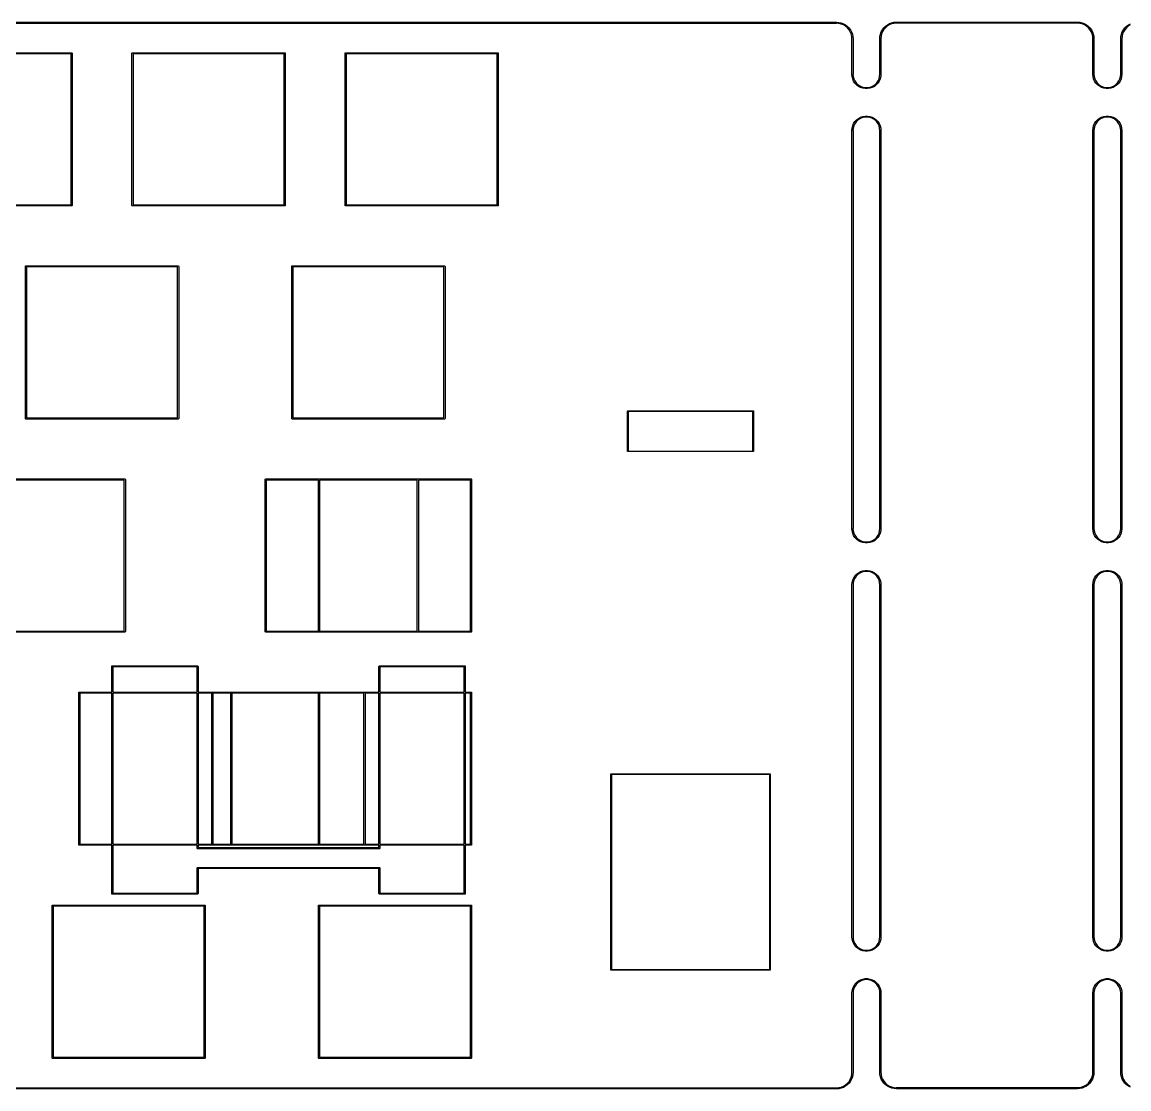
# Model space of a CAD drawing. Extents: x 19 to 403, y -177 to -75.
# Drawn here: x 111.4 to 210.4, y -177.1 to -81.7 of the extents above; entities that cross this region are included whole.
import ezdxf

# ---------------------------------------------------------------- set-up
doc = ezdxf.new("R2010")
doc.units = 0
doc.layers.add('BLACK', color=7, linetype='CONTINUOUS')

msp = doc.modelspace()

# ---------------------------------------------------------------- linework, layer by layer
at = {"layer": 'BLACK', "linetype": 'CONTINUOUS'}
for p, q in [((81.9668, -81.7088), (184.249, -81.7098)), ((184.249, -81.8098), (81.9668, -81.8088)), ((184.249, -81.7098), (184.249, -81.7098)), ((184.249, -81.7098), (184.46, -81.7249)), ((184.258, -81.8063), (184.249, -81.8098)), ((184.249, -81.8098), (184.249, -81.8098)), ((184.249, -81.8098), (184.249, -81.8098)), ((184.466, -81.8226), (184.258, -81.8063)), ((184.46, -81.7249), (184.666, -81.7697)), ((184.677, -81.8732), (184.466, -81.8226)), ((184.666, -81.7697), (184.863, -81.8434)), ((184.877, -81.9563), (184.677, -81.8732)), ((184.863, -81.8434), (185.049, -81.9445)), ((185.062, -82.0697), (184.877, -81.9563)), ((185.049, -81.9445), (185.218, -82.071)), ((185.227, -82.2106), (185.062, -82.0697)), ((185.218, -82.071), (185.367, -82.2202)), ((188.479, -82.2135), (188.628, -82.0643)), ((188.783, -82.063), (188.618, -82.2039)), ((188.628, -82.0643), (188.797, -81.9379)), ((188.968, -81.9496), (188.783, -82.063)), ((188.797, -81.9379), (188.982, -81.8368)), ((189.169, -81.8666), (188.968, -81.9496)), ((188.982, -81.8368), (189.18, -81.763)), ((189.38, -81.8159), (189.169, -81.8666)), ((189.18, -81.763), (189.386, -81.7182)), ((189.588, -81.7996), (189.38, -81.8159)), ((189.386, -81.7182), (189.596, -81.7031)), ((189.596, -81.8031), (189.588, -81.7996)), ((189.596, -81.7031), (205.789, -81.7009)), ((189.596, -81.7031), (189.596, -81.7031)), ((205.789, -81.8009), (189.596, -81.8031)), ((189.596, -81.8031), (189.596, -81.8031)), ((189.596, -81.8031), (189.596, -81.8031)), ((205.789, -81.7009), (205.789, -81.7009)), ((205.789, -81.7009), (205.789, -81.7009)), ((205.789, -81.7009), (206, -81.716)), ((205.798, -81.7973), (205.789, -81.8009)), ((206.005, -81.8137), (205.798, -81.7973)), ((206, -81.716), (206.206, -81.7608)), ((206.217, -81.8643), (206.005, -81.8137)), ((206.206, -81.7608), (206.403, -81.8346)), ((206.417, -81.9474), (206.217, -81.8643)), ((206.403, -81.8346), (206.589, -81.9357)), ((206.602, -82.0608), (206.417, -81.9474)), ((206.589, -81.9357), (206.757, -82.0621)), ((206.767, -82.2017), (206.602, -82.0608)), ((206.757, -82.0621), (206.907, -82.2113)), ((210.021, -82.2191), (210.17, -82.0699)), ((210.326, -82.0685), (210.161, -82.2095)), ((210.17, -82.0699), (210.339, -81.9434)), ((210.511, -81.9551), (210.326, -82.0685)), ((210.339, -81.9434), (210.524, -81.8423)), ((185.368, -82.3756), (185.227, -82.2106)), ((185.367, -82.2202), (185.493, -82.3891)), ((185.482, -82.5607), (185.368, -82.3756)), ((185.565, -82.7612), (185.482, -82.5607)), ((185.493, -82.3891), (185.594, -82.5743)), ((185.615, -82.9722), (185.565, -82.7612)), ((185.594, -82.5743), (185.668, -82.772)), ((185.632, -83.1799), (185.615, -82.9722)), ((185.668, -82.772), (185.713, -82.9781)), ((185.713, -82.9781), (185.728, -83.1886)), ((188.118, -83.1819), (188.133, -82.9714)), ((188.133, -82.9714), (188.177, -82.7652)), ((188.177, -82.7652), (188.251, -82.5676)), ((188.23, -82.9655), (188.214, -83.1732)), ((188.281, -82.7545), (188.23, -82.9655)), ((188.251, -82.5676), (188.352, -82.3824)), ((188.364, -82.554), (188.281, -82.7545)), ((188.352, -82.3824), (188.479, -82.2135)), ((188.477, -82.369), (188.364, -82.554)), ((188.618, -82.2039), (188.477, -82.369)), ((206.908, -82.3668), (206.767, -82.2017)), ((206.907, -82.2113), (207.033, -82.3802)), ((207.021, -82.5518), (206.908, -82.3668)), ((207.104, -82.7523), (207.021, -82.5518)), ((207.033, -82.3802), (207.134, -82.5654)), ((207.155, -82.9633), (207.104, -82.7523)), ((207.134, -82.5654), (207.208, -82.763)), ((207.171, -83.171), (207.155, -82.9633)), ((207.208, -82.763), (207.253, -82.9692)), ((207.253, -82.9692), (207.268, -83.1796)), ((209.66, -83.1874), (209.675, -82.977)), ((209.675, -82.977), (209.72, -82.7708)), ((209.72, -82.7708), (209.794, -82.5731)), ((209.773, -82.9711), (209.756, -83.1788)), ((209.823, -82.7601), (209.773, -82.9711)), ((209.794, -82.5731), (209.895, -82.388)), ((209.906, -82.5596), (209.823, -82.7601)), ((209.895, -82.388), (210.021, -82.2191)), ((210.02, -82.3745), (209.906, -82.5596)), ((210.161, -82.2095), (210.02, -82.3745)), ((185.628, -83.1886), (185.632, -83.1799)), ((185.628, -86.3554), (185.628, -83.1886)), ((185.628, -83.1886), (185.628, -83.1886)), ((185.628, -83.1886), (185.628, -83.1886)), ((185.728, -83.1886), (185.728, -83.1886)), ((185.728, -83.1886), (185.728, -86.3554)), ((188.119, -86.3554), (188.118, -83.1819)), ((188.118, -83.1819), (188.118, -83.1819)), ((188.118, -83.1819), (188.118, -83.1819)), ((188.214, -83.1732), (188.218, -83.1818)), ((188.218, -83.1818), (188.219, -86.3554)), ((207.168, -83.1796), (207.171, -83.171)), ((207.168, -86.3531), (207.168, -83.1796)), ((207.268, -83.1796), (207.268, -83.1796)), ((207.268, -83.1796), (207.268, -86.3531)), ((209.66, -86.3531), (209.66, -83.1874)), ((209.66, -83.1874), (209.66, -83.1874)), ((209.756, -83.1788), (209.76, -83.1874)), ((209.76, -83.1874), (209.76, -83.1874)), ((209.76, -83.1874), (209.76, -83.1874)), ((209.76, -83.1874), (209.76, -86.3531)), ((102.266, -84.434), (115.866, -84.434)), ((115.816, -84.534), (102.316, -84.534)), ((115.816, -98.034), (115.816, -84.534)), ((115.866, -84.434), (115.901, -84.4487)), ((115.901, -84.4487), (115.916, -84.484)), ((115.916, -84.484), (115.916, -98.084)), ((121.266, -84.484), (121.28, -84.4487)), ((121.266, -98.084), (121.266, -84.484)), ((121.28, -84.4487), (121.316, -84.434)), ((121.316, -84.434), (134.916, -84.434)), ((121.366, -84.534), (121.366, -98.034)), ((134.866, -84.534), (121.366, -84.534)), ((134.866, -98.034), (134.866, -84.534)), ((134.916, -84.434), (134.951, -84.4487)), ((134.951, -84.4487), (134.966, -84.484)), ((134.966, -84.484), (134.966, -98.084)), ((140.316, -84.484), (140.33, -84.4487)), ((140.316, -98.084), (140.316, -84.484)), ((140.33, -84.4487), (140.366, -84.434)), ((140.366, -84.434), (153.966, -84.434)), ((140.416, -84.534), (140.416, -98.034)), ((153.916, -84.534), (140.416, -84.534)), ((153.916, -98.034), (153.916, -84.534)), ((153.966, -84.434), (154.001, -84.4487)), ((154.001, -84.4487), (154.016, -84.484)), ((154.016, -84.484), (154.016, -98.084)), ((185.646, -86.5687), (185.628, -86.3554)), ((185.698, -86.7761), (185.646, -86.5687)), ((185.784, -86.9721), (185.698, -86.7761)), ((185.728, -86.3554), (185.724, -86.3645)), ((185.724, -86.3645), (185.742, -86.5638)), ((185.742, -86.5638), (185.796, -86.7659)), ((185.901, -87.1512), (185.784, -86.9721)), ((185.796, -86.7659), (185.884, -86.9555)), ((185.884, -86.9555), (186.004, -87.1269)), ((187.843, -87.1269), (187.963, -86.9555)), ((188.063, -86.9721), (187.946, -87.1512)), ((187.963, -86.9555), (188.051, -86.7659)), ((188.051, -86.7659), (188.105, -86.5638)), ((188.149, -86.7761), (188.063, -86.9721)), ((188.105, -86.5638), (188.123, -86.3645)), ((188.123, -86.3645), (188.119, -86.3554)), ((188.201, -86.5687), (188.149, -86.7761)), ((188.219, -86.3554), (188.201, -86.5687)), ((188.219, -86.3554), (188.219, -86.3554)), ((188.219, -86.3554), (188.219, -86.3554)), ((207.186, -86.5663), (207.168, -86.3531)), ((207.239, -86.7738), (207.186, -86.5663)), ((207.324, -86.9697), (207.239, -86.7738)), ((207.268, -86.3531), (207.265, -86.3622)), ((207.265, -86.3622), (207.282, -86.5615)), ((207.268, -86.3531), (207.268, -86.3531)), ((207.268, -86.3531), (207.268, -86.3531)), ((207.282, -86.5615), (207.336, -86.7636)), ((207.441, -87.1489), (207.324, -86.9697)), ((207.336, -86.7636), (207.425, -86.9532)), ((207.425, -86.9532), (207.545, -87.1245)), ((209.383, -87.1245), (209.503, -86.9532)), ((209.603, -86.9697), (209.486, -87.1489)), ((209.503, -86.9532), (209.592, -86.7636)), ((209.592, -86.7636), (209.646, -86.5615)), ((209.689, -86.7738), (209.603, -86.9697)), ((209.646, -86.5615), (209.663, -86.3622)), ((209.663, -86.3622), (209.66, -86.3531)), ((209.66, -86.3531), (209.66, -86.3531)), ((209.66, -86.3531), (209.66, -86.3531)), ((209.742, -86.5663), (209.689, -86.7738)), ((209.76, -86.3531), (209.742, -86.5663)), ((209.76, -86.3531), (209.76, -86.3531)), ((186.046, -87.3086), (185.901, -87.1512)), ((186.004, -87.1269), (186.152, -87.2748)), ((186.215, -87.4401), (186.046, -87.3086)), ((186.152, -87.2748), (186.323, -87.3948)), ((186.403, -87.5419), (186.215, -87.4401)), ((186.323, -87.3948), (186.513, -87.4832)), ((186.605, -87.6114), (186.403, -87.5419)), ((186.513, -87.4832), (186.715, -87.5374)), ((186.817, -87.6466), (186.605, -87.6114)), ((186.715, -87.5374), (186.924, -87.5556)), ((187.031, -87.6466), (186.817, -87.6466)), ((186.924, -87.5556), (187.132, -87.5374)), ((187.242, -87.6114), (187.031, -87.6466)), ((187.132, -87.5374), (187.334, -87.4832)), ((187.444, -87.5419), (187.242, -87.6114)), ((187.334, -87.4832), (187.524, -87.3948)), ((187.632, -87.4401), (187.444, -87.5419)), ((187.524, -87.3948), (187.695, -87.2748)), ((187.801, -87.3086), (187.632, -87.4401)), ((187.695, -87.2748), (187.843, -87.1269)), ((187.946, -87.1512), (187.801, -87.3086)), ((207.586, -87.3063), (207.441, -87.1489)), ((207.545, -87.1245), (207.692, -87.2725)), ((207.755, -87.4377), (207.586, -87.3063)), ((207.692, -87.2725), (207.864, -87.3925)), ((207.943, -87.5396), (207.755, -87.4377)), ((207.864, -87.3925), (208.053, -87.4809)), ((208.146, -87.609), (207.943, -87.5396)), ((208.053, -87.4809), (208.256, -87.535)), ((208.357, -87.6443), (208.146, -87.609)), ((208.256, -87.535), (208.464, -87.5533)), ((208.571, -87.6443), (208.357, -87.6443)), ((208.464, -87.5533), (208.672, -87.535)), ((208.782, -87.609), (208.571, -87.6443)), ((208.672, -87.535), (208.874, -87.4809)), ((208.984, -87.5396), (208.782, -87.609)), ((208.874, -87.4809), (209.064, -87.3925)), ((209.173, -87.4377), (208.984, -87.5396)), ((209.064, -87.3925), (209.235, -87.2725)), ((209.341, -87.3063), (209.173, -87.4377)), ((209.235, -87.2725), (209.383, -87.1245)), ((209.486, -87.1489), (209.341, -87.3063)), ((185.646, -91.1734), (185.698, -90.966)), ((185.698, -90.966), (185.784, -90.77)), ((185.796, -90.9762), (185.742, -91.1782)), ((185.784, -90.77), (185.901, -90.5909)), ((185.884, -90.7865), (185.796, -90.9762)), ((186.004, -90.6152), (185.884, -90.7865)), ((185.901, -90.5909), (186.046, -90.4334)), ((186.152, -90.4672), (186.004, -90.6152)), ((186.046, -90.4334), (186.215, -90.302)), ((186.323, -90.3473), (186.152, -90.4672)), ((186.215, -90.302), (186.403, -90.2002)), ((186.513, -90.2588), (186.323, -90.3473)), ((186.403, -90.2002), (186.605, -90.1307)), ((186.715, -90.2047), (186.513, -90.2588)), ((186.605, -90.1307), (186.817, -90.0955)), ((186.924, -90.1865), (186.715, -90.2047)), ((186.817, -90.0955), (187.031, -90.0955)), ((187.132, -90.2047), (186.924, -90.1865)), ((187.031, -90.0955), (187.242, -90.1307)), ((187.334, -90.2588), (187.132, -90.2047)), ((187.242, -90.1307), (187.444, -90.2002)), ((187.524, -90.3473), (187.334, -90.2588)), ((187.444, -90.2002), (187.632, -90.302)), ((187.695, -90.4672), (187.524, -90.3473)), ((187.632, -90.302), (187.801, -90.4334)), ((187.843, -90.6152), (187.695, -90.4672)), ((187.801, -90.4334), (187.946, -90.5909)), ((187.963, -90.7865), (187.843, -90.6152)), ((187.946, -90.5909), (188.063, -90.77)), ((188.051, -90.9762), (187.963, -90.7865)), ((188.105, -91.1782), (188.051, -90.9762)), ((188.063, -90.77), (188.149, -90.966)), ((188.149, -90.966), (188.201, -91.1734)), ((207.186, -91.171), (207.239, -90.9636)), ((207.239, -90.9636), (207.324, -90.7677)), ((207.336, -90.9738), (207.282, -91.1759)), ((207.324, -90.7677), (207.441, -90.5885)), ((207.425, -90.7842), (207.336, -90.9738)), ((207.545, -90.6128), (207.425, -90.7842)), ((207.441, -90.5885), (207.586, -90.4311)), ((207.692, -90.4649), (207.545, -90.6128)), ((207.586, -90.4311), (207.755, -90.2997)), ((207.864, -90.3449), (207.692, -90.4649)), ((207.755, -90.2997), (207.943, -90.1978)), ((208.053, -90.2565), (207.864, -90.3449)), ((207.943, -90.1978), (208.146, -90.1283)), ((208.256, -90.2023), (208.053, -90.2565)), ((208.146, -90.1283), (208.357, -90.0931)), ((208.464, -90.1841), (208.256, -90.2023)), ((208.357, -90.0931), (208.571, -90.0931)), ((208.672, -90.2023), (208.464, -90.1841)), ((208.571, -90.0931), (208.782, -90.1283)), ((208.874, -90.2565), (208.672, -90.2023)), ((208.782, -90.1283), (208.984, -90.1978)), ((209.064, -90.3449), (208.874, -90.2565)), ((208.984, -90.1978), (209.173, -90.2997)), ((209.235, -90.4649), (209.064, -90.3449)), ((209.173, -90.2997), (209.341, -90.4311)), ((209.383, -90.6128), (209.235, -90.4649)), ((209.341, -90.4311), (209.486, -90.5885)), ((209.503, -90.7842), (209.383, -90.6128)), ((209.486, -90.5885), (209.603, -90.7677)), ((209.592, -90.9738), (209.503, -90.7842)), ((209.646, -91.1759), (209.592, -90.9738)), ((209.603, -90.7677), (209.689, -90.9636)), ((209.689, -90.9636), (209.742, -91.171)), ((185.628, -91.3866), (185.646, -91.1734)), ((185.628, -126.971), (185.628, -91.3866)), ((185.742, -91.1782), (185.724, -91.3775)), ((185.724, -91.3775), (185.728, -91.3866)), ((185.728, -91.3866), (185.728, -126.971)), ((188.123, -91.3775), (188.105, -91.1782)), ((188.119, -91.3866), (188.123, -91.3775)), ((188.119, -126.971), (188.119, -91.3866)), ((188.201, -91.1734), (188.219, -91.3866)), ((188.219, -91.3866), (188.219, -126.971)), ((207.168, -91.3843), (207.186, -91.171)), ((207.168, -126.969), (207.168, -91.3843)), ((207.282, -91.1759), (207.265, -91.3752)), ((207.265, -91.3752), (207.268, -91.3843)), ((207.268, -91.3843), (207.268, -126.969)), ((209.663, -91.3752), (209.646, -91.1759)), ((209.66, -91.3843), (209.663, -91.3752)), ((209.66, -126.969), (209.66, -91.3843)), ((209.742, -91.171), (209.76, -91.3843)), ((209.76, -91.3843), (209.76, -126.969)), ((115.866, -98.134), (102.266, -98.134)), ((102.316, -98.034), (115.816, -98.034)), ((115.901, -98.1194), (115.866, -98.134)), ((115.916, -98.084), (115.901, -98.1194)), ((121.28, -98.1194), (121.266, -98.084)), ((121.316, -98.134), (121.28, -98.1194)), ((134.916, -98.134), (121.316, -98.134)), ((121.366, -98.034), (134.866, -98.034)), ((134.951, -98.1194), (134.916, -98.134)), ((134.966, -98.084), (134.951, -98.1194)), ((140.33, -98.1194), (140.316, -98.084)), ((140.366, -98.134), (140.33, -98.1194)), ((153.966, -98.134), (140.366, -98.134)), ((140.416, -98.034), (153.916, -98.034)), ((154.001, -98.1194), (153.966, -98.134)), ((154.016, -98.084), (154.001, -98.1194)), ((111.741, -103.534), (111.755, -103.499)), ((111.741, -117.134), (111.741, -103.534)), ((111.755, -103.499), (111.791, -103.484)), ((111.791, -103.484), (125.391, -103.484)), ((111.841, -103.584), (111.841, -117.084)), ((125.341, -103.584), (111.841, -103.584)), ((125.341, -117.084), (125.341, -103.584)), ((125.391, -103.484), (125.426, -103.499)), ((125.426, -103.499), (125.441, -103.534)), ((125.441, -103.534), (125.441, -117.134)), ((135.553, -103.534), (135.568, -103.499)), ((135.553, -117.134), (135.553, -103.534)), ((135.568, -103.499), (135.603, -103.484)), ((135.603, -103.484), (149.203, -103.484)), ((135.653, -103.584), (135.653, -117.084)), ((149.153, -103.584), (135.653, -103.584)), ((149.153, -117.084), (149.153, -103.584)), ((149.203, -103.484), (149.238, -103.499)), ((149.238, -103.499), (149.253, -103.534)), ((149.253, -103.534), (149.253, -117.134)), ((165.575, -116.472), (165.583, -116.454)), ((165.575, -120.072), (165.575, -116.472)), ((165.583, -116.454), (165.6, -116.447)), ((165.6, -116.447), (176.8, -116.447)), ((165.625, -116.497), (165.625, -120.047)), ((176.775, -116.497), (165.625, -116.497)), ((176.775, -120.047), (176.775, -116.497)), ((176.8, -116.447), (176.818, -116.454)), ((176.818, -116.454), (176.825, -116.472)), ((176.825, -116.472), (176.825, -120.072)), ((111.755, -117.169), (111.741, -117.134)), ((111.791, -117.184), (111.755, -117.169)), ((125.391, -117.184), (111.791, -117.184)), ((111.841, -117.084), (125.341, -117.084)), ((125.426, -117.169), (125.391, -117.184)), ((125.441, -117.134), (125.426, -117.169)), ((135.568, -117.169), (135.553, -117.134)), ((135.603, -117.184), (135.568, -117.169)), ((149.203, -117.184), (135.603, -117.184)), ((135.653, -117.084), (149.153, -117.084)), ((149.238, -117.169), (149.203, -117.184)), ((149.253, -117.134), (149.238, -117.169)), ((165.583, -120.089), (165.575, -120.072)), ((165.6, -120.097), (165.583, -120.089)), ((176.8, -120.097), (165.6, -120.097)), ((165.625, -120.047), (176.775, -120.047)), ((176.818, -120.089), (176.8, -120.097)), ((176.825, -120.072), (176.818, -120.089)), ((107.028, -122.534), (120.628, -122.534)), ((120.578, -122.634), (107.078, -122.634)), ((120.578, -136.134), (120.578, -122.634)), ((120.628, -122.534), (120.663, -122.549)), ((120.663, -122.549), (120.678, -122.584)), ((120.678, -122.584), (120.678, -136.184)), ((133.172, -122.584), (133.187, -122.549)), ((133.172, -136.184), (133.172, -122.584)), ((133.187, -122.549), (133.222, -122.534)), ((133.222, -122.534), (151.584, -122.534)), ((133.272, -122.634), (133.272, -136.134)), ((137.934, -122.634), (133.272, -122.634)), ((137.934, -136.134), (137.934, -122.634)), ((138.034, -122.634), (138.034, -136.134)), ((146.772, -122.634), (138.034, -122.634)), ((146.772, -136.134), (146.772, -122.634)), ((146.872, -122.634), (146.872, -136.134)), ((151.534, -122.634), (146.872, -122.634)), ((151.534, -136.134), (151.534, -122.634)), ((151.584, -122.534), (151.62, -122.549)), ((151.62, -122.549), (151.634, -122.584)), ((151.634, -122.584), (151.634, -136.184)), ((185.646, -127.184), (185.628, -126.971)), ((185.698, -127.392), (185.646, -127.184)), ((185.784, -127.588), (185.698, -127.392)), ((185.728, -126.971), (185.724, -126.98)), ((185.724, -126.98), (185.742, -127.179)), ((185.742, -127.179), (185.796, -127.382)), ((185.901, -127.767), (185.784, -127.588)), ((185.796, -127.382), (185.884, -127.571)), ((185.884, -127.571), (186.004, -127.742)), ((187.843, -127.742), (187.963, -127.571)), ((188.063, -127.588), (187.946, -127.767)), ((187.963, -127.571), (188.051, -127.382)), ((188.051, -127.382), (188.105, -127.179)), ((188.149, -127.392), (188.063, -127.588)), ((188.105, -127.179), (188.123, -126.98)), ((188.123, -126.98), (188.119, -126.971)), ((188.201, -127.184), (188.149, -127.392)), ((188.219, -126.971), (188.201, -127.184)), ((207.186, -127.182), (207.168, -126.969)), ((207.239, -127.389), (207.186, -127.182)), ((207.324, -127.585), (207.239, -127.389)), ((207.268, -126.969), (207.265, -126.978)), ((207.265, -126.978), (207.282, -127.177)), ((207.282, -127.177), (207.336, -127.379)), ((207.441, -127.764), (207.324, -127.585)), ((207.336, -127.379), (207.425, -127.569)), ((207.425, -127.569), (207.545, -127.74)), ((209.383, -127.74), (209.503, -127.569)), ((209.603, -127.585), (209.486, -127.764)), ((209.503, -127.569), (209.592, -127.379)), ((209.592, -127.379), (209.646, -127.177)), ((209.689, -127.389), (209.603, -127.585)), ((209.646, -127.177), (209.663, -126.978)), ((209.663, -126.978), (209.66, -126.969)), ((209.742, -127.182), (209.689, -127.389)), ((209.76, -126.969), (209.742, -127.182)), ((186.046, -127.924), (185.901, -127.767)), ((186.004, -127.742), (186.152, -127.89)), ((186.215, -128.056), (186.046, -127.924)), ((186.152, -127.89), (186.323, -128.01)), ((186.403, -128.158), (186.215, -128.056)), ((186.323, -128.01), (186.513, -128.099)), ((186.605, -128.227), (186.403, -128.158)), ((186.513, -128.099), (186.715, -128.153)), ((186.817, -128.262), (186.605, -128.227)), ((186.715, -128.153), (186.924, -128.171)), ((187.031, -128.262), (186.817, -128.262)), ((186.924, -128.171), (187.132, -128.153)), ((187.242, -128.227), (187.031, -128.262)), ((187.132, -128.153), (187.334, -128.099)), ((187.444, -128.158), (187.242, -128.227)), ((187.334, -128.099), (187.524, -128.01)), ((187.632, -128.056), (187.444, -128.158)), ((187.524, -128.01), (187.695, -127.89)), ((187.801, -127.924), (187.632, -128.056)), ((187.695, -127.89), (187.843, -127.742)), ((187.946, -127.767), (187.801, -127.924)), ((207.586, -127.922), (207.441, -127.764)), ((207.545, -127.74), (207.692, -127.888)), ((207.755, -128.053), (207.586, -127.922)), ((207.692, -127.888), (207.864, -128.008)), ((207.943, -128.155), (207.755, -128.053)), ((207.864, -128.008), (208.053, -128.096)), ((208.146, -128.225), (207.943, -128.155)), ((208.053, -128.096), (208.256, -128.151)), ((208.357, -128.26), (208.146, -128.225)), ((208.256, -128.151), (208.464, -128.169)), ((208.571, -128.26), (208.357, -128.26)), ((208.464, -128.169), (208.672, -128.151)), ((208.782, -128.225), (208.571, -128.26)), ((208.672, -128.151), (208.874, -128.096)), ((208.984, -128.155), (208.782, -128.225)), ((208.874, -128.096), (209.064, -128.008)), ((209.173, -128.053), (208.984, -128.155)), ((209.064, -128.008), (209.235, -127.888)), ((209.341, -127.922), (209.173, -128.053)), ((209.235, -127.888), (209.383, -127.74)), ((209.486, -127.764), (209.341, -127.922)), ((185.646, -131.789), (185.699, -131.582)), ((185.699, -131.582), (185.785, -131.386)), ((185.785, -131.386), (185.902, -131.206)), ((185.885, -131.402), (185.797, -131.592)), ((186.005, -131.231), (185.885, -131.402)), ((185.902, -131.206), (186.047, -131.049)), ((186.153, -131.083), (186.005, -131.231)), ((186.047, -131.049), (186.216, -130.918)), ((186.324, -130.963), (186.153, -131.083)), ((186.216, -130.918), (186.404, -130.816)), ((186.514, -130.874), (186.324, -130.963)), ((186.404, -130.816), (186.606, -130.746)), ((186.716, -130.82), (186.514, -130.874)), ((186.606, -130.746), (186.817, -130.711)), ((186.924, -130.802), (186.716, -130.82)), ((186.817, -130.711), (187.031, -130.711)), ((187.133, -130.82), (186.924, -130.802)), ((187.031, -130.711), (187.242, -130.746)), ((187.335, -130.874), (187.133, -130.82)), ((187.242, -130.746), (187.445, -130.816)), ((187.524, -130.963), (187.335, -130.874)), ((187.445, -130.816), (187.633, -130.918)), ((187.696, -131.083), (187.524, -130.963)), ((187.633, -130.918), (187.802, -131.049)), ((187.844, -131.231), (187.696, -131.083)), ((187.802, -131.049), (187.947, -131.206)), ((187.964, -131.402), (187.844, -131.231)), ((187.947, -131.206), (188.064, -131.386)), ((188.052, -131.592), (187.964, -131.402)), ((188.064, -131.386), (188.15, -131.582)), ((188.15, -131.582), (188.202, -131.789)), ((207.187, -131.787), (207.239, -131.579)), ((207.239, -131.579), (207.325, -131.383)), ((207.337, -131.589), (207.283, -131.791)), ((207.325, -131.383), (207.442, -131.204)), ((207.425, -131.4), (207.337, -131.589)), ((207.545, -131.228), (207.425, -131.4)), ((207.442, -131.204), (207.587, -131.047)), ((207.693, -131.081), (207.545, -131.228)), ((207.587, -131.047), (207.756, -130.915)), ((207.865, -130.961), (207.693, -131.081)), ((207.756, -130.915), (207.944, -130.813)), ((208.054, -130.872), (207.865, -130.961)), ((207.944, -130.813), (208.147, -130.744)), ((208.256, -130.818), (208.054, -130.872)), ((208.147, -130.744), (208.358, -130.709)), ((208.465, -130.8), (208.256, -130.818)), ((208.358, -130.709), (208.572, -130.709)), ((208.673, -130.818), (208.465, -130.8)), ((208.572, -130.709), (208.783, -130.744)), ((208.875, -130.872), (208.673, -130.818)), ((208.783, -130.744), (208.985, -130.813)), ((209.065, -130.961), (208.875, -130.872)), ((208.985, -130.813), (209.173, -130.915)), ((209.236, -131.081), (209.065, -130.961)), ((209.173, -130.915), (209.342, -131.047)), ((209.384, -131.228), (209.236, -131.081)), ((209.342, -131.047), (209.487, -131.204)), ((209.504, -131.4), (209.384, -131.228)), ((209.487, -131.204), (209.604, -131.383)), ((209.593, -131.589), (209.504, -131.4)), ((209.647, -131.791), (209.593, -131.589)), ((209.604, -131.383), (209.69, -131.579)), ((209.69, -131.579), (209.743, -131.787)), ((185.629, -132.002), (185.646, -131.789)), ((185.629, -163.469), (185.629, -132.002)), ((185.742, -131.794), (185.725, -131.993)), ((185.725, -131.993), (185.729, -132.002)), ((185.729, -132.002), (185.729, -163.469)), ((185.797, -131.592), (185.742, -131.794)), ((188.106, -131.794), (188.052, -131.592)), ((188.124, -131.993), (188.106, -131.794)), ((188.12, -132.002), (188.124, -131.993)), ((188.12, -163.469), (188.12, -132.002)), ((188.202, -131.789), (188.22, -132.002)), ((188.22, -132.002), (188.22, -163.469)), ((207.169, -132), (207.187, -131.787)), ((207.169, -163.466), (207.169, -132)), ((207.283, -131.791), (207.265, -131.991)), ((207.265, -131.991), (207.269, -132)), ((207.269, -132), (207.269, -163.466)), ((209.664, -131.991), (209.647, -131.791)), ((209.66, -132), (209.664, -131.991)), ((209.66, -163.466), (209.66, -132)), ((209.743, -131.787), (209.76, -132)), ((209.76, -132), (209.76, -163.466)), ((120.628, -136.234), (107.028, -136.234)), ((107.078, -136.134), (120.578, -136.134)), ((120.663, -136.219), (120.628, -136.234)), ((120.678, -136.184), (120.663, -136.219)), ((133.187, -136.219), (133.172, -136.184)), ((133.222, -136.234), (133.187, -136.219)), ((151.584, -136.234), (133.222, -136.234)), ((133.272, -136.134), (137.934, -136.134)), ((138.034, -136.134), (146.772, -136.134)), ((146.872, -136.134), (151.534, -136.134)), ((151.62, -136.219), (151.584, -136.234)), ((151.634, -136.184), (151.62, -136.219)), ((119.461, -139.29), (119.476, -139.255)), ((119.461, -141.584), (119.461, -139.29)), ((119.476, -139.255), (119.511, -139.24)), ((119.511, -139.24), (127.131, -139.24)), ((119.561, -139.34), (119.561, -141.584)), ((127.081, -139.34), (119.561, -139.34)), ((127.081, -141.584), (127.081, -139.34)), ((127.131, -139.24), (127.167, -139.255)), ((127.167, -139.255), (127.181, -139.29)), ((127.181, -139.29), (127.181, -141.584)), ((143.337, -139.29), (143.352, -139.255)), ((143.338, -139.291), (143.337, -139.29)), ((143.337, -139.292), (143.338, -139.291)), ((143.337, -141.584), (143.337, -139.292)), ((143.352, -139.255), (143.387, -139.24)), ((143.387, -139.24), (151.007, -139.24)), ((143.437, -139.34), (143.437, -141.584)), ((150.957, -139.34), (143.437, -139.34)), ((150.957, -141.584), (150.957, -139.34)), ((151.007, -139.24), (151.043, -139.255)), ((151.043, -139.255), (151.057, -139.29)), ((151.057, -139.29), (151.057, -141.584)), ((116.503, -141.634), (116.518, -141.599)), ((116.503, -155.234), (116.503, -141.634)), ((116.518, -141.599), (116.553, -141.584)), ((116.553, -141.584), (119.461, -141.584)), ((116.603, -141.684), (116.603, -155.184)), ((119.461, -141.684), (116.603, -141.684)), ((119.461, -155.184), (119.461, -141.684)), ((119.561, -141.584), (127.081, -141.584)), ((119.561, -141.684), (119.561, -155.184)), ((127.081, -141.684), (119.561, -141.684)), ((127.081, -155.184), (127.081, -141.684)), ((127.181, -141.584), (143.337, -141.584)), ((127.181, -141.684), (127.181, -155.184)), ((128.409, -141.684), (127.181, -141.684)), ((128.409, -155.184), (128.409, -141.684)), ((128.509, -141.684), (128.509, -155.184)), ((130.103, -141.684), (128.509, -141.684)), ((130.103, -155.184), (130.103, -141.684)), ((130.203, -141.684), (130.203, -155.184)), ((137.934, -141.684), (130.203, -141.684)), ((137.934, -155.184), (137.934, -141.684)), ((138.034, -141.684), (138.034, -155.184)), ((142.009, -141.684), (138.034, -141.684)), ((142.009, -155.184), (142.009, -141.684)), ((142.109, -141.684), (142.109, -155.184)), ((143.337, -141.684), (142.109, -141.684)), ((143.337, -155.184), (143.337, -141.684)), ((143.437, -141.584), (150.957, -141.584)), ((143.437, -141.684), (143.437, -155.184)), ((150.957, -141.684), (143.437, -141.684)), ((150.957, -155.184), (150.957, -141.684)), ((151.057, -141.584), (151.584, -141.584)), ((151.057, -141.684), (151.057, -155.184)), ((151.534, -141.684), (151.057, -141.684)), ((151.534, -155.184), (151.534, -141.684)), ((151.584, -141.584), (151.62, -141.599)), ((151.62, -141.599), (151.634, -141.634)), ((151.634, -141.634), (151.634, -155.234)), ((164.075, -148.923), (164.083, -148.906)), ((164.075, -166.423), (164.075, -148.923)), ((164.083, -148.906), (164.1, -148.898)), ((164.1, -148.898), (178.3, -148.898)), ((164.125, -148.948), (164.125, -166.398)), ((178.275, -148.948), (164.125, -148.948)), ((178.275, -166.398), (178.275, -148.948)), ((178.3, -148.898), (178.318, -148.906)), ((178.318, -148.906), (178.325, -148.923)), ((178.325, -148.923), (178.325, -166.423)), ((116.518, -155.269), (116.503, -155.234)), ((116.553, -155.284), (116.518, -155.269)), ((119.461, -155.284), (116.553, -155.284)), ((116.603, -155.184), (119.461, -155.184)), ((119.461, -159.61), (119.461, -155.284)), ((119.561, -155.184), (127.081, -155.184)), ((127.081, -155.284), (119.561, -155.284)), ((119.561, -155.284), (119.561, -159.56)), ((127.081, -155.546), (127.081, -155.284)), ((127.181, -155.184), (128.409, -155.184)), ((143.337, -155.284), (127.181, -155.284)), ((127.181, -155.284), (127.181, -155.496)), ((128.509, -155.184), (130.103, -155.184)), ((130.203, -155.184), (137.934, -155.184)), ((138.034, -155.184), (142.009, -155.184)), ((142.109, -155.184), (143.337, -155.184)), ((143.337, -155.496), (143.337, -155.284)), ((143.437, -155.184), (150.957, -155.184)), ((150.957, -155.284), (143.437, -155.284)), ((143.437, -155.284), (143.437, -155.546)), ((150.957, -159.56), (150.957, -155.284)), ((151.057, -155.184), (151.534, -155.184)), ((151.584, -155.284), (151.057, -155.284)), ((151.057, -155.284), (151.057, -159.61)), ((151.62, -155.269), (151.584, -155.284)), ((151.634, -155.234), (151.62, -155.269)), ((127.096, -155.581), (127.081, -155.546)), ((127.131, -155.596), (127.096, -155.581)), ((143.387, -155.596), (127.131, -155.596)), ((127.181, -155.496), (143.337, -155.496)), ((143.423, -155.581), (143.387, -155.596)), ((143.437, -155.546), (143.423, -155.581)), ((127.081, -157.324), (127.096, -157.289)), ((127.096, -157.289), (127.131, -157.274)), ((127.131, -157.274), (143.387, -157.274)), ((143.387, -157.274), (143.423, -157.289)), ((143.423, -157.289), (143.437, -157.324)), ((127.081, -159.56), (127.081, -157.324)), ((143.337, -157.374), (127.181, -157.374)), ((127.181, -157.374), (127.181, -159.61)), ((143.337, -159.61), (143.337, -157.374)), ((143.437, -157.324), (143.437, -159.56)), ((119.476, -159.645), (119.461, -159.61)), ((119.511, -159.66), (119.476, -159.645)), ((127.131, -159.66), (119.511, -159.66)), ((119.561, -159.56), (127.081, -159.56)), ((127.167, -159.645), (127.131, -159.66)), ((127.181, -159.61), (127.167, -159.645)), ((143.352, -159.645), (143.337, -159.61)), ((143.387, -159.66), (143.352, -159.645)), ((151.007, -159.66), (143.387, -159.66)), ((143.437, -159.56), (150.957, -159.56)), ((151.043, -159.645), (151.007, -159.66)), ((151.057, -159.61), (151.043, -159.645)), ((114.122, -160.684), (114.137, -160.649)), ((114.122, -174.284), (114.122, -160.684)), ((114.137, -160.649), (114.172, -160.634)), ((114.172, -160.634), (127.772, -160.634)), ((114.222, -160.734), (114.222, -174.234)), ((127.722, -160.734), (114.222, -160.734)), ((127.722, -174.234), (127.722, -160.734)), ((127.772, -160.634), (127.807, -160.649)), ((127.807, -160.649), (127.822, -160.684)), ((127.822, -160.684), (127.822, -174.284)), ((137.934, -160.684), (137.949, -160.649)), ((137.934, -174.284), (137.934, -160.684)), ((137.949, -160.649), (137.984, -160.634)), ((137.984, -160.634), (151.584, -160.634)), ((138.034, -160.734), (138.034, -174.234)), ((151.534, -160.734), (138.034, -160.734)), ((151.534, -174.234), (151.534, -160.734)), ((151.584, -160.634), (151.62, -160.649)), ((151.62, -160.649), (151.634, -160.684)), ((151.634, -160.684), (151.634, -174.284)), ((185.646, -163.682), (185.629, -163.469)), ((185.699, -163.889), (185.646, -163.682)), ((185.785, -164.085), (185.699, -163.889)), ((185.729, -163.469), (185.725, -163.478)), ((185.725, -163.478), (185.742, -163.677)), ((185.742, -163.677), (185.797, -163.879)), ((185.902, -164.265), (185.785, -164.085)), ((185.797, -163.879), (185.885, -164.069)), ((185.885, -164.069), (186.005, -164.24)), ((187.844, -164.24), (187.964, -164.069)), ((188.064, -164.085), (187.947, -164.265)), ((187.964, -164.069), (188.052, -163.879)), ((188.052, -163.879), (188.106, -163.677)), ((188.15, -163.889), (188.064, -164.085)), ((188.106, -163.677), (188.124, -163.478)), ((188.124, -163.478), (188.12, -163.469)), ((188.202, -163.682), (188.15, -163.889)), ((188.22, -163.469), (188.202, -163.682)), ((207.187, -163.68), (207.169, -163.466)), ((207.239, -163.887), (207.187, -163.68)), ((207.325, -164.083), (207.239, -163.887)), ((207.269, -163.466), (207.265, -163.476)), ((207.265, -163.476), (207.283, -163.675)), ((207.283, -163.675), (207.337, -163.877)), ((207.442, -164.262), (207.325, -164.083)), ((207.337, -163.877), (207.425, -164.067)), ((207.425, -164.067), (207.545, -164.238)), ((207.545, -164.238), (207.693, -164.386)), ((209.236, -164.386), (209.384, -164.238)), ((209.384, -164.238), (209.504, -164.067)), ((209.604, -164.083), (209.487, -164.262)), ((209.504, -164.067), (209.593, -163.877)), ((209.593, -163.877), (209.647, -163.675)), ((209.69, -163.887), (209.604, -164.083)), ((209.647, -163.675), (209.664, -163.476)), ((209.664, -163.476), (209.66, -163.466)), ((209.743, -163.68), (209.69, -163.887)), ((209.76, -163.466), (209.743, -163.68)), ((186.047, -164.422), (185.902, -164.265)), ((186.005, -164.24), (186.153, -164.388)), ((186.216, -164.553), (186.047, -164.422)), ((186.153, -164.388), (186.324, -164.508)), ((186.404, -164.655), (186.216, -164.553)), ((186.324, -164.508), (186.514, -164.597)), ((186.606, -164.725), (186.404, -164.655)), ((186.514, -164.597), (186.716, -164.651)), ((186.817, -164.76), (186.606, -164.725)), ((186.716, -164.651), (186.924, -164.669)), ((187.031, -164.76), (186.817, -164.76)), ((186.924, -164.669), (187.133, -164.651)), ((187.242, -164.725), (187.031, -164.76)), ((187.133, -164.651), (187.335, -164.597)), ((187.445, -164.655), (187.242, -164.725)), ((187.335, -164.597), (187.524, -164.508)), ((187.633, -164.553), (187.445, -164.655)), ((187.524, -164.508), (187.696, -164.388)), ((187.802, -164.422), (187.633, -164.553)), ((187.696, -164.388), (187.844, -164.24)), ((187.947, -164.265), (187.802, -164.422)), ((207.587, -164.42), (207.442, -164.262)), ((207.756, -164.551), (207.587, -164.42)), ((207.693, -164.386), (207.865, -164.506)), ((207.944, -164.653), (207.756, -164.551)), ((207.865, -164.506), (208.054, -164.594)), ((208.147, -164.722), (207.944, -164.653)), ((208.054, -164.594), (208.256, -164.648)), ((208.358, -164.758), (208.147, -164.722)), ((208.256, -164.648), (208.465, -164.667)), ((208.572, -164.758), (208.358, -164.758)), ((208.465, -164.667), (208.673, -164.648)), ((208.783, -164.722), (208.572, -164.758)), ((208.673, -164.648), (208.875, -164.594)), ((208.985, -164.653), (208.783, -164.722)), ((208.875, -164.594), (209.065, -164.506)), ((209.173, -164.551), (208.985, -164.653)), ((209.065, -164.506), (209.236, -164.386)), ((209.342, -164.42), (209.173, -164.551)), ((209.487, -164.262), (209.342, -164.42)), ((164.083, -166.441), (164.075, -166.423)), ((164.1, -166.448), (164.083, -166.441)), ((178.3, -166.448), (164.1, -166.448)), ((164.125, -166.398), (178.275, -166.398)), ((178.318, -166.441), (178.3, -166.448)), ((178.325, -166.423), (178.318, -166.441)), ((186.608, -167.242), (186.819, -167.207)), ((186.819, -167.207), (187.033, -167.207)), ((187.033, -167.207), (187.244, -167.242)), ((208.146, -167.241), (208.357, -167.206)), ((208.357, -167.206), (208.571, -167.206)), ((208.571, -167.206), (208.782, -167.241)), ((185.646, -168.287), (185.699, -168.079)), ((185.699, -168.079), (185.785, -167.883)), ((185.797, -168.089), (185.742, -168.291)), ((185.785, -167.883), (185.902, -167.703)), ((185.885, -167.899), (185.797, -168.089)), ((186.005, -167.727), (185.885, -167.899)), ((185.902, -167.703), (186.047, -167.546)), ((186.153, -167.579), (186.005, -167.727)), ((186.047, -167.546), (186.216, -167.414)), ((186.325, -167.459), (186.153, -167.579)), ((186.216, -167.414), (186.405, -167.312)), ((186.515, -167.371), (186.325, -167.459)), ((186.405, -167.312), (186.608, -167.242)), ((186.717, -167.316), (186.515, -167.371)), ((186.926, -167.298), (186.717, -167.316)), ((187.135, -167.316), (186.926, -167.298)), ((187.337, -167.371), (187.135, -167.316)), ((187.244, -167.242), (187.447, -167.312)), ((187.527, -167.459), (187.337, -167.371)), ((187.447, -167.312), (187.636, -167.414)), ((187.699, -167.579), (187.527, -167.459)), ((187.636, -167.414), (187.805, -167.546)), ((187.847, -167.727), (187.699, -167.579)), ((187.805, -167.546), (187.95, -167.703)), ((187.967, -167.899), (187.847, -167.727)), ((187.95, -167.703), (188.067, -167.883)), ((188.055, -168.089), (187.967, -167.899)), ((188.11, -168.291), (188.055, -168.089)), ((188.067, -167.883), (188.153, -168.079)), ((188.153, -168.079), (188.206, -168.287)), ((207.185, -168.284), (207.238, -168.077)), ((207.238, -168.077), (207.324, -167.881)), ((207.336, -168.087), (207.281, -168.289)), ((207.324, -167.881), (207.441, -167.701)), ((207.424, -167.897), (207.336, -168.087)), ((207.544, -167.726), (207.424, -167.897)), ((207.441, -167.701), (207.586, -167.544)), ((207.692, -167.578), (207.544, -167.726)), ((207.586, -167.544), (207.755, -167.412)), ((207.864, -167.458), (207.692, -167.578)), ((207.755, -167.412), (207.943, -167.311)), ((208.053, -167.369), (207.864, -167.458)), ((207.943, -167.311), (208.146, -167.241)), ((208.256, -167.315), (208.053, -167.369)), ((208.464, -167.297), (208.256, -167.315)), ((208.673, -167.315), (208.464, -167.297)), ((208.875, -167.369), (208.673, -167.315)), ((208.782, -167.241), (208.985, -167.311)), ((209.064, -167.458), (208.875, -167.369)), ((208.985, -167.311), (209.173, -167.412)), ((209.236, -167.578), (209.064, -167.458)), ((209.173, -167.412), (209.342, -167.544)), ((209.384, -167.726), (209.236, -167.578)), ((209.342, -167.544), (209.487, -167.701)), ((209.504, -167.897), (209.384, -167.726)), ((209.487, -167.701), (209.604, -167.881)), ((209.592, -168.087), (209.504, -167.897)), ((209.647, -168.289), (209.592, -168.087)), ((209.604, -167.881), (209.69, -168.077)), ((209.69, -168.077), (209.743, -168.284)), ((185.629, -168.5), (185.646, -168.287)), ((185.629, -175.582), (185.629, -168.5)), ((185.742, -168.291), (185.725, -168.491)), ((185.725, -168.491), (185.729, -168.5)), ((185.729, -168.5), (185.729, -175.582)), ((188.127, -168.491), (188.11, -168.291)), ((188.123, -168.5), (188.127, -168.491)), ((188.123, -175.574), (188.123, -168.5)), ((188.206, -168.287), (188.223, -168.5)), ((188.223, -168.5), (188.223, -175.574)), ((207.166, -175.571), (207.168, -168.498)), ((207.168, -168.498), (207.185, -168.284)), ((207.168, -168.498), (207.168, -168.498)), ((207.281, -168.289), (207.264, -168.489)), ((207.264, -168.489), (207.268, -168.498)), ((207.268, -168.498), (207.266, -175.571)), ((207.268, -168.498), (207.268, -168.498)), ((207.268, -168.498), (207.268, -168.498)), ((209.664, -168.489), (209.647, -168.289)), ((209.66, -168.498), (209.664, -168.489)), ((209.66, -175.576), (209.66, -168.498)), ((209.743, -168.284), (209.76, -168.498)), ((209.76, -168.498), (209.76, -168.498)), ((209.76, -168.498), (209.76, -168.498)), ((209.76, -168.498), (209.76, -168.498)), ((209.76, -168.498), (209.76, -175.576)), ((114.137, -174.319), (114.122, -174.284)), ((114.172, -174.334), (114.137, -174.319)), ((127.772, -174.334), (114.172, -174.334)), ((114.222, -174.234), (127.722, -174.234)), ((127.807, -174.319), (127.772, -174.334)), ((127.822, -174.284), (127.807, -174.319)), ((137.949, -174.319), (137.934, -174.284)), ((137.984, -174.334), (137.949, -174.319)), ((151.584, -174.334), (137.984, -174.334)), ((138.034, -174.234), (151.534, -174.234)), ((151.62, -174.319), (151.584, -174.334)), ((151.634, -174.284), (151.62, -174.319)), ((185.482, -176.21), (185.565, -176.009)), ((185.565, -176.009), (185.616, -175.798)), ((185.669, -175.999), (185.595, -176.196)), ((185.616, -175.798), (185.632, -175.591)), ((185.632, -175.591), (185.629, -175.582)), ((185.714, -175.793), (185.669, -175.999)), ((185.729, -175.582), (185.714, -175.793)), ((185.729, -175.582), (185.729, -175.582)), ((185.729, -175.582), (185.729, -175.582)), ((188.138, -175.785), (188.123, -175.574)), ((188.123, -175.574), (188.123, -175.574)), ((188.123, -175.574), (188.123, -175.574)), ((188.123, -175.574), (188.123, -175.574)), ((188.183, -175.991), (188.138, -175.785)), ((188.257, -176.189), (188.183, -175.991)), ((188.223, -175.574), (188.22, -175.583)), ((188.22, -175.583), (188.236, -175.791)), ((188.236, -175.791), (188.287, -176.002)), ((188.287, -176.002), (188.37, -176.202)), ((207.019, -176.199), (207.103, -175.998)), ((207.103, -175.998), (207.153, -175.787)), ((207.206, -175.988), (207.132, -176.185)), ((207.153, -175.787), (207.17, -175.58)), ((207.17, -175.58), (207.166, -175.571)), ((207.166, -175.571), (207.166, -175.571)), ((207.166, -175.571), (207.166, -175.571)), ((207.251, -175.781), (207.206, -175.988)), ((207.266, -175.571), (207.251, -175.781)), ((207.266, -175.571), (207.266, -175.571)), ((209.675, -175.786), (209.66, -175.576)), ((209.66, -175.576), (209.66, -175.576)), ((209.66, -175.576), (209.66, -175.576)), ((209.66, -175.576), (209.66, -175.576)), ((209.72, -175.992), (209.675, -175.786)), ((209.794, -176.19), (209.72, -175.992)), ((209.76, -175.576), (209.756, -175.584)), ((209.756, -175.584), (209.773, -175.792)), ((209.773, -175.792), (209.823, -176.003)), ((209.823, -176.003), (209.906, -176.204)), ((34.2947, -176.955), (184.25, -176.961)), ((184.25, -177.061), (34.2947, -177.055)), ((184.25, -176.961), (184.259, -176.964)), ((184.46, -177.046), (184.25, -177.061)), ((184.25, -177.061), (184.25, -177.061)), ((184.25, -177.061), (184.25, -177.061)), ((184.25, -177.061), (184.25, -177.061)), ((184.259, -176.964), (184.466, -176.948)), ((184.667, -177.001), (184.46, -177.046)), ((184.466, -176.948), (184.677, -176.897)), ((184.864, -176.927), (184.667, -177.001)), ((184.677, -176.897), (184.878, -176.814)), ((185.049, -176.826), (184.864, -176.927)), ((184.878, -176.814), (185.063, -176.701)), ((185.218, -176.7), (185.049, -176.826)), ((185.063, -176.701), (185.228, -176.56)), ((185.368, -176.55), (185.218, -176.7)), ((185.228, -176.56), (185.369, -176.395)), ((185.494, -176.382), (185.368, -176.55)), ((185.369, -176.395), (185.482, -176.21)), ((185.595, -176.196), (185.494, -176.382)), ((188.358, -176.374), (188.257, -176.189)), ((188.485, -176.543), (188.358, -176.374)), ((188.37, -176.202), (188.483, -176.387)), ((188.483, -176.387), (188.624, -176.552)), ((188.634, -176.692), (188.485, -176.543)), ((188.624, -176.552), (188.789, -176.693)), ((188.803, -176.818), (188.634, -176.692)), ((188.789, -176.693), (188.974, -176.807)), ((188.988, -176.919), (188.803, -176.818)), ((188.974, -176.807), (189.175, -176.89)), ((189.185, -176.993), (188.988, -176.919)), ((189.175, -176.89), (189.386, -176.94)), ((189.392, -177.038), (189.185, -176.993)), ((189.386, -176.94), (189.593, -176.957)), ((189.602, -177.053), (189.392, -177.038)), ((189.593, -176.957), (189.602, -176.953)), ((189.602, -176.953), (205.787, -176.95)), ((205.787, -177.05), (189.602, -177.053)), ((189.602, -177.053), (189.602, -177.053)), ((189.602, -177.053), (189.602, -177.053)), ((205.787, -176.95), (205.787, -176.95)), ((205.787, -176.95), (205.787, -176.95)), ((205.787, -176.95), (205.796, -176.953)), ((205.998, -177.035), (205.787, -177.05)), ((205.787, -177.05), (205.787, -177.05)), ((205.796, -176.953), (206.004, -176.937)), ((206.204, -176.99), (205.998, -177.035)), ((206.004, -176.937), (206.215, -176.886)), ((206.402, -176.916), (206.204, -176.99)), ((206.215, -176.886), (206.415, -176.803)), ((206.587, -176.815), (206.402, -176.916)), ((206.415, -176.803), (206.6, -176.69)), ((206.756, -176.688), (206.587, -176.815)), ((206.6, -176.69), (206.765, -176.549)), ((206.905, -176.539), (206.756, -176.688)), ((206.765, -176.549), (206.906, -176.384)), ((207.031, -176.37), (206.905, -176.539)), ((206.906, -176.384), (207.019, -176.199)), ((207.132, -176.185), (207.031, -176.37)), ((209.895, -176.375), (209.794, -176.19)), ((210.021, -176.544), (209.895, -176.375)), ((209.906, -176.204), (210.02, -176.389)), ((210.02, -176.389), (210.161, -176.554)), ((210.17, -176.693), (210.021, -176.544)), ((210.161, -176.554), (210.326, -176.695)), ((210.339, -176.82), (210.17, -176.693)), ((210.326, -176.695), (210.511, -176.808)), ((210.524, -176.921), (210.339, -176.82))]:
    msp.add_line(p, q, dxfattribs=at)

doc.saveas('drawing.dxf')
